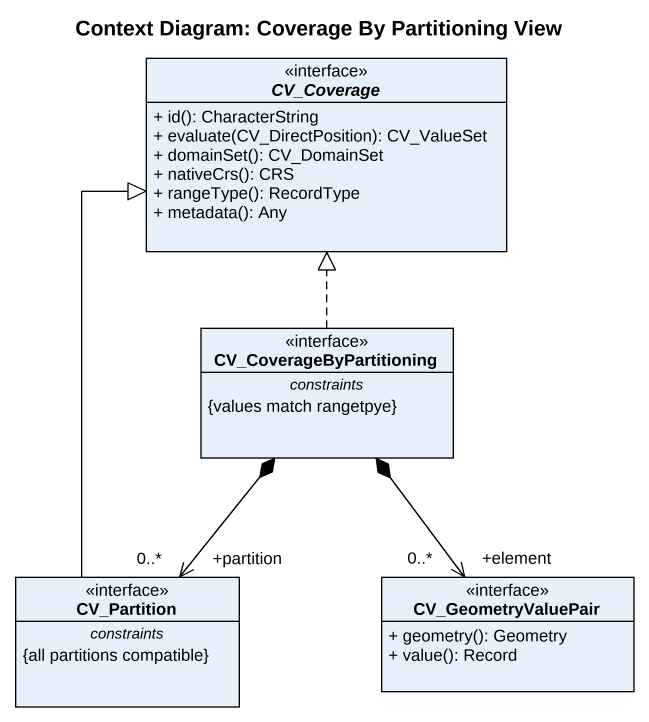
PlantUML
@startuml
title Context Diagram: Coverage By Partitioning View
hide circle
hide empty members
skinparam classAttributeIconSize 0
abstract class CV_Coverage <<interface>> {
  + id(): CharacterString
  + evaluate(CV_DirectPosition): CV_ValueSet
  + domainSet(): CV_DomainSet
  + nativeCrs(): CRS
  + rangeType(): RecordType
  + metadata(): Any
}
class CV_CoverageByPartitioning <<interface>> {
  -- constraints --
  {values match rangetpye}
}
class CV_Partition <<interface>> {
  -- constraints --
  {all partitions compatible}
}
class CV_GeometryValuePair <<interface>> {
  + geometry(): Geometry
  + value(): Record
}
CV_CoverageByPartitioning .up.|> CV_Coverage
CV_Partition -up-|> CV_Coverage
CV_Partition "+partition\n0..*" <-up-* CV_CoverageByPartitioning
CV_GeometryValuePair "+element\n0..*" <-up-* CV_CoverageByPartitioning
@enduml
